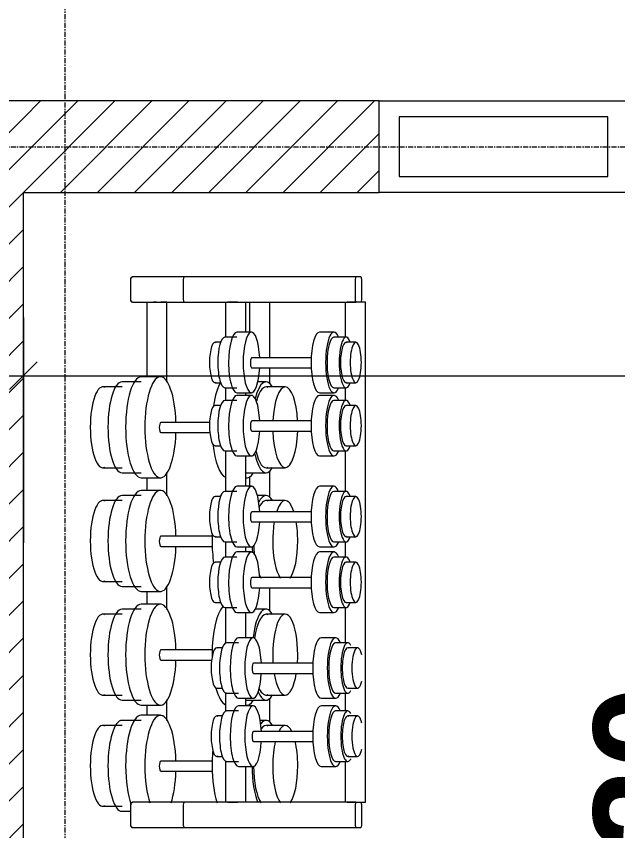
# Model space of a CAD drawing. Header units: inches. Extents: x 22 to 382261, y 22 to 371281.
# Drawn here: x 259192 to 260705, y 258958 to 261005 of the extents above; entities that cross this region are included whole.
import ezdxf

# ---------------------------------------------------------------- set-up
doc = ezdxf.new("R2010")
doc.units = ezdxf.units.IN
doc.header["$MEASUREMENT"] = 0
doc.linetypes.add('Grid Line 1_2_', pattern=[22.225, 12.7, -3.175, 3.175, -3.175])
for name, color, linetype, lineweight in [('A-ANNO-DIMS', 211, 'Continuous', 9), ('A-GLAZ-CWMG', 51, 'Continuous', 9), ('A-WALL-PATT', 111, 'Continuous', 9), ('I-WALL', 2, 'Continuous', 9), ('Q-SPCQ', 91, 'Continuous', 9), ('S-GRID', 1, 'Continuous', 9)]:
    doc.layers.add(name, color=color, linetype=linetype, lineweight=lineweight)
doc.styles.add('Arial_B_2', font='arialbd.ttf', dxfattribs={"height": 270.833333})
doc.dimstyles.new('2_2', dxfattribs={"dimscale": 304.8, "dimtxt": 267.818092, "dimasz": 0.227865, "dimexe": 1.377953, "dimexo": 0.0625, "dimgap": 0.287073, "dimtad": 1, "dimdec": 0, "dimzin": 0, "dimdsep": 46, "dimtxsty": 'Arial_B_2', "dimblk1": 'OBLIQUE', "dimblk2": 'OBLIQUE', "dimsah": 1, "dimcen": 0.09, "dimdle": 0.574147, "dimazin": 0, "dimtfac": 1, "dimtdec": 4, "dimtix": 1, "dimtmove": 0, "dimatfit": 3, "dimfxl": 0.574147, "dimfxlon": 1, "dimtvp": 1, "dimtolj": 1, "dimtzin": 0, "dimlwd": 18, "dimlwe": 18, "dimarcsym": 2})
pattern_1 = [(45, (257748.82, 248554.095), (-46.66905, 46.66905), [])]

# ---------------------------------------------------------------- blocks, each defined once
blk = doc.blocks.new('Rectangular Mullion - 50 x 150mm-443214-02-First floor Plan DIMENSION')
at = {"layer": 'A-GLAZ-CWMG', "lineweight": 18}
for p, q in [((9881.2, 12198.2), (9881.2, 12048.2)), ((10406.2, 12198.2), (9881.2, 12198.2)), ((10406.2, 12048.2), (10406.2, 12198.2)), ((9881.2, 12048.2), (10406.2, 12048.2))]:
    blk.add_line(p, q, dxfattribs=at)
blk = doc.blocks.new('Dumb_bells_2464 - dumb_bells-V15-02-First floor Plan DIMENSION')
at = {"layer": 'Q-SPCQ'}
for p, q in [((292.1, 1810.1), (292.1, 1797.7)), ((349.3, 1812.2), (298.5, 1812.2)), ((1612.9, 1821.6), (355.6, 1821.6)), ((355.6, 1821.6), (355.6, 1776)), ((1224.5, 1801.5), (1224.5, 1777.1)), ((1326.1, 1777.1), (1326.1, 1801.5)), ((1395.9, 1801.5), (1395.9, 1777.1)), ((1497.5, 1777.1), (1497.5, 1801.5)), ((1612.9, 1776), (1612.9, 1821.6)), ((1670.1, 1812.2), (1619.3, 1812.2)), ((1676.4, 1797.7), (1676.4, 1810.1)), ((292.1, 1797.7), (292.1, 1365.5)), ((298.5, 1795.6), (349.3, 1795.6)), ((355.6, 1365.5), (355.6, 1797.7)), ((456.6, 1797.3), (456.6, 1772.9)), ((558.2, 1772.9), (558.2, 1797.3)), ((615.4, 1797.3), (615.4, 1772.9)), ((717, 1772.9), (717, 1797.3)), ((844, 1797.3), (844, 1772.9)), ((945.6, 1772.9), (945.6, 1797.3)), ((1009.1, 1797.3), (1009.1, 1772.9)), ((1110.7, 1772.9), (1110.7, 1797.3)), ((1612.9, 1797.7), (1612.9, 1365.5)), ((1619.3, 1795.6), (1670.1, 1795.6)), ((1676.4, 1365.5), (1676.4, 1797.7)), ((355.6, 1770.8), (444.1, 1770.8)), ((443.9, 1772.9), (443.9, 1742.4)), ((570.9, 1742.4), (570.9, 1772.9)), ((570.9, 1770.8), (602.8, 1770.8)), ((602.7, 1772.9), (602.7, 1742.4)), ((729.7, 1742.4), (729.7, 1772.9)), ((729.7, 1770.8), (830.6, 1770.8)), ((831.3, 1772.9), (831.3, 1742.4)), ((958.3, 1742.4), (958.3, 1772.9)), ((958.3, 1770.8), (996.5, 1770.8)), ((996.4, 1772.9), (996.4, 1742.4)), ((1123.4, 1742.4), (1123.4, 1772.9)), ((1123.4, 1770.8), (1211.8, 1770.8)), ((1211.8, 1777.1), (1211.8, 1746.6)), ((1338.8, 1746.6), (1338.8, 1777.1)), ((1338.8, 1770.8), (1383.2, 1770.8)), ((1383.2, 1777.1), (1383.2, 1746.6)), ((1510.2, 1746.6), (1510.2, 1777.1)), ((1510.2, 1770.8), (1612.9, 1770.8)), ((431.2, 1742.4), (431.2, 1705.8)), ((583.6, 1705.8), (583.6, 1742.4)), ((590, 1742.4), (590, 1705.8)), ((742.4, 1705.8), (742.4, 1742.4)), ((818.6, 1742.4), (818.6, 1705.8)), ((971, 1705.8), (971, 1742.4)), ((983.7, 1742.4), (983.7, 1705.8)), ((1136.1, 1705.8), (1136.1, 1742.4)), ((1199.1, 1746.6), (1199.1, 1709.9)), ((1351.5, 1709.9), (1351.5, 1746.6)), ((1370.5, 1746.6), (1370.5, 1709.9)), ((1522.9, 1709.9), (1522.9, 1746.6)), ((495.6, 1685.4), (495.6, 1535.8)), ((521, 1535.8), (521, 1685.5)), ((654.3, 1685.4), (654.3, 1535.8)), ((679.7, 1535.8), (679.7, 1685.5)), ((882.9, 1685.4), (882.9, 1535.8)), ((908.3, 1535.8), (908.3, 1685.5)), ((1048, 1685.4), (1048, 1535.8)), ((1073.4, 1535.8), (1073.4, 1685.5)), ((1263.4, 1689.6), (1263.4, 1539.9)), ((1288.8, 1539.9), (1288.8, 1689.7)), ((1434.8, 1689.6), (1434.8, 1539.9)), ((1460.2, 1539.9), (1460.2, 1689.7)), ((568.7, 1619.9), (568.7, 1571.6)), ((771.9, 1571.6), (771.9, 1619.9)), ((854.4, 1619.9), (854.4, 1571.6)), ((1140.2, 1619.9), (1140.2, 1571.6)), ((1343.4, 1571.6), (1343.4, 1619.9)), ((1419.6, 1619.9), (1419.6, 1571.6)), ((495.6, 1581), (355.6, 1581)), ((560.8, 1581), (520.6, 1581)), ((846.5, 1581), (779.8, 1581)), ((1132.3, 1581), (1073.1, 1581)), ((1411.7, 1581), (1351.3, 1581)), ((556, 1571.6), (556, 1550.7)), ((784.6, 1523.3), (784.6, 1571.6)), ((841.7, 1571.6), (841.7, 1549.5)), ((1127.5, 1571.6), (1127.5, 1544.1)), ((1356.1, 1523.3), (1356.1, 1571.6)), ((1406.9, 1571.6), (1406.9, 1556.5)), ((1199.1, 1539), (1199.1, 1502.4)), ((1351.5, 1502.4), (1351.5, 1539)), ((1370.5, 1539), (1370.5, 1502.4)), ((1522.9, 1502.4), (1522.9, 1539)), ((355.6, 1530.2), (431.2, 1530.2)), ((431.2, 1520.6), (355.6, 1520.6)), ((431.2, 1534.9), (431.2, 1498.3)), ((583.6, 1498.3), (583.6, 1534.9)), ((590, 1520.6), (583.6, 1520.6)), ((590, 1534.9), (590, 1498.3)), ((742.4, 1498.3), (742.4, 1534.9)), ((818.6, 1520.6), (742.4, 1520.6)), ((793.7, 1530.2), (818.6, 1530.2)), ((797.3, 1520.6), (797.3, 1523.3)), ((818.6, 1534.9), (818.6, 1498.3)), ((971, 1498.3), (971, 1534.9)), ((983.7, 1520.6), (971, 1520.6)), ((983.7, 1534.9), (983.7, 1498.3)), ((1136.1, 1498.3), (1136.1, 1534.9)), ((1199.1, 1520.6), (1136.1, 1520.6)), ((1370.2, 1520.6), (1351.5, 1520.6)), ((1365.2, 1530.2), (1370.2, 1530.2)), ((1368.8, 1520.6), (1368.8, 1523.3)), ((1612.9, 1520.6), (1522.9, 1520.6)), ((355.6, 1500.8), (355.6, 1474.8)), ((443.9, 1498.3), (443.9, 1467.7)), ((570.9, 1467.7), (570.9, 1498.3)), ((602.7, 1498.3), (602.7, 1467.7)), ((729.7, 1467.7), (729.7, 1498.3)), ((831.3, 1498.3), (831.3, 1467.7)), ((958.3, 1467.7), (958.3, 1498.3)), ((996.4, 1498.3), (996.4, 1467.7)), ((1123.4, 1467.7), (1123.4, 1498.3)), ((1211.8, 1502.4), (1211.8, 1471.9)), ((1338.8, 1471.9), (1338.8, 1502.4)), ((1383.2, 1502.4), (1383.2, 1471.9)), ((1510.2, 1471.9), (1510.2, 1502.4)), ((1612.9, 1474.8), (1612.9, 1500.8)), ((355.6, 1469.8), (444.1, 1469.8)), ((456.6, 1457.8), (456.6, 1443.3)), ((558.2, 1443.3), (558.2, 1457.8)), ((570.9, 1469.8), (602.9, 1469.8)), ((615.4, 1457.8), (615.4, 1443.3)), ((717, 1443.3), (717, 1457.8)), ((729.7, 1469.8), (830.6, 1469.8)), ((844, 1457.8), (844, 1443.3)), ((945.6, 1443.3), (945.6, 1457.8)), ((958.3, 1469.8), (996.6, 1469.8)), ((1009.1, 1457.8), (1009.1, 1443.3)), ((1110.7, 1443.3), (1110.7, 1457.8)), ((1123.4, 1469.8), (1213.3, 1469.8)), ((1224.5, 1461.9), (1224.5, 1447.5)), ((1326.1, 1447.5), (1326.1, 1461.9)), ((1337.2, 1469.8), (1384.7, 1469.8)), ((1395.9, 1461.9), (1395.9, 1447.5)), ((1497.5, 1447.5), (1497.5, 1461.9)), ((1508.7, 1469.8), (1612.9, 1469.8)), ((944.2, 1436.3), (944.2, 1306.8)), ((969.6, 1306.8), (969.6, 1436.4)), ((1229.9, 1436.3), (1229.9, 1306.8)), ((1255.3, 1306.8), (1255.3, 1434.7)), ((1509.3, 1436.3), (1509.3, 1306.8)), ((1534.7, 1306.8), (1534.7, 1436.4)), ((658.4, 1429.8), (658.4, 1306.8)), ((683.8, 1306.8), (683.8, 1430.4)), ((298.5, 1363.4), (349.3, 1363.4)), ((1619.3, 1363.4), (1670.1, 1363.4)), ((292.1, 1344.7), (292.1, 1306.8)), ((355.6, 1322.2), (355.6, 1344.7)), ((1612.9, 1344.7), (1612.9, 1332.3)), ((1676.4, 1306.8), (1676.4, 1344.7)), ((556.5, 1322.2), (355.6, 1322.2)), ((355.6, 1322.2), (355.6, 1307)), ((842.2, 1322.2), (784.1, 1322.2)), ((1128, 1322.2), (1069.8, 1322.2)), ((1407.4, 1322.2), (1355.6, 1322.2)), ((355.6, 1296.1), (355.6, 1288.1)), ((543.3, 1305.9), (543.3, 1257.6)), ((797.3, 1257.6), (797.3, 1305.9)), ((829, 1305.9), (829, 1257.6)), ((1083, 1257.6), (1083, 1305.9)), ((1114.8, 1305.9), (1114.8, 1257.6)), ((1368.8, 1257.6), (1368.8, 1305.9)), ((1394.2, 1305.9), (1394.2, 1257.6)), ((292.1, 1287.8), (292.1, 1275.5)), ((355.6, 1236.7), (355.6, 1274.6)), ((355.6, 1236.7), (355.6, 1274.6)), ((355.6, 1271.4), (543.3, 1271.4)), ((797.3, 1271.4), (829, 1271.4)), ((1083, 1271.4), (1114.8, 1271.4)), ((1370.2, 1271.4), (1394.2, 1271.4)), ((1676.4, 1236.7), (1676.4, 1274.6)), ((1676.4, 1236.7), (1676.4, 1274.6)), ((292.1, 1260.9), (292.1, 1236.7)), ((292.1, 1260.9), (292.1, 1236.7)), ((556, 1257.6), (556, 1209.2)), ((784.6, 1209.2), (784.6, 1257.6)), ((841.7, 1257.6), (841.7, 1209.2)), ((1070.3, 1209.2), (1070.3, 1257.6)), ((1127.5, 1257.6), (1127.5, 1209.2)), ((1356.1, 1209.2), (1356.1, 1257.6)), ((1406.9, 1257.6), (1406.9, 1209.2)), ((1612.9, 1260.9), (1612.9, 1236.7)), ((1612.9, 1260.9), (1612.9, 1236.7)), ((298.5, 1230.3), (349.3, 1230.3)), ((298.5, 1230.3), (349.3, 1230.3)), ((1619.3, 1230.3), (1670.1, 1230.3)), ((1619.3, 1230.3), (1670.1, 1230.3)), ((1635.5, 1209.2), (1635.5, 1230.3)), ((568.7, 1209.2), (568.7, 1160.9)), ((771.9, 1160.9), (771.9, 1209.2)), ((854.4, 1209.2), (854.4, 1160.9)), ((1057.6, 1160.9), (1057.6, 1209.2)), ((1140.2, 1209.2), (1140.2, 1160.9)), ((1343.4, 1160.9), (1343.4, 1209.2)), ((1419.6, 1209.2), (1419.6, 1160.9)), ((1622.8, 1160.9), (1622.8, 1209.2))]:
    blk.add_line(p, q, dxfattribs=at)
at = {"layer": 'Q-SPCQ', "flags": 128}
for points in [[(292.1, 1365.5), (292.1, 1358.3), (292.1, 1351.3), (292.1, 1344.4), (292.1, 1337.6), (292.1, 1331), (292.1, 1324.5), (292.1, 1318.1), (292.1, 1312), (292.1, 1306), (292.1, 1300.2), (292.1, 1294.7), (292.1, 1289.3), (292.1, 1284.2), (292.1, 1279.2), (292.1, 1274.6), (292.1, 1270.1), (292.1, 1265.9), (292.1, 1262), (292.1, 1258.4), (292.1, 1255), (292.1, 1251.8), (292.1, 1249), (292.1, 1246.4), (292.1, 1244.2), (292.1, 1242.2), (292.1, 1240.5), (292.1, 1239.1), (292.1, 1238.1), (292.1, 1237.3), (292.1, 1236.8), (292.1, 1236.7)], [(292.1, 1365.5), (293, 1364.5), (295.3, 1363.7), (298.5, 1363.4)], [(349.3, 1363.4), (352.4, 1363.7), (354.7, 1364.5), (355.6, 1365.5)], [(355.6, 1236.7), (355.6, 1237), (355.6, 1237.6), (355.6, 1238.6), (355.6, 1239.8), (355.6, 1241.4), (355.6, 1243.2), (355.6, 1245.3), (355.6, 1247.7), (355.6, 1250.4), (355.6, 1253.4), (355.6, 1256.7), (355.6, 1260.2), (355.6, 1264), (355.6, 1268.1), (355.6, 1272.4), (355.6, 1277), (355.6, 1281.8), (355.6, 1286.8), (355.6, 1292.1), (355.6, 1297.5), (355.6, 1303.2), (355.6, 1309.1), (355.6, 1315.1), (355.6, 1321.4), (355.6, 1327.8), (355.6, 1334.4), (355.6, 1341.1), (355.6, 1347.9), (355.6, 1354.9), (355.6, 1362), (355.6, 1365.5)], [(1612.9, 1365.5), (1612.9, 1358.3), (1612.9, 1351.3), (1612.9, 1344.4), (1612.9, 1337.6), (1612.9, 1331), (1612.9, 1324.5), (1612.9, 1318.1), (1612.9, 1312), (1612.9, 1306), (1612.9, 1300.2), (1612.9, 1294.7), (1612.9, 1289.3), (1612.9, 1284.2), (1612.9, 1279.2), (1612.9, 1274.6), (1612.9, 1270.1), (1612.9, 1265.9), (1612.9, 1262), (1612.9, 1258.4), (1612.9, 1255), (1612.9, 1251.8), (1612.9, 1249), (1612.9, 1246.4), (1612.9, 1244.2), (1612.9, 1242.2), (1612.9, 1240.5), (1612.9, 1239.1), (1612.9, 1238.1), (1612.9, 1237.3), (1612.9, 1236.8), (1612.9, 1236.7)], [(1612.9, 1365.5), (1613.8, 1364.5), (1616.1, 1363.7), (1619.3, 1363.4)], [(1670.1, 1363.4), (1673.2, 1363.7), (1675.5, 1364.5), (1676.4, 1365.5)], [(1676.4, 1236.7), (1676.4, 1237), (1676.4, 1237.6), (1676.4, 1238.6), (1676.4, 1239.8), (1676.4, 1241.4), (1676.4, 1243.2), (1676.4, 1245.3), (1676.4, 1247.7), (1676.4, 1250.4), (1676.4, 1253.4), (1676.4, 1256.7), (1676.4, 1260.2), (1676.4, 1264), (1676.4, 1268.1), (1676.4, 1272.4), (1676.4, 1277), (1676.4, 1281.8), (1676.4, 1286.8), (1676.4, 1292.1), (1676.4, 1297.5), (1676.4, 1303.2), (1676.4, 1309.1), (1676.4, 1315.1), (1676.4, 1321.4), (1676.4, 1327.8), (1676.4, 1334.4), (1676.4, 1341.1), (1676.4, 1347.9), (1676.4, 1354.9), (1676.4, 1362), (1676.4, 1365.5)], [(292.1, 1344.7), (292.1, 1338.1), (292.1, 1331.5), (292.1, 1325), (292.1, 1318.7), (292.1, 1312.6), (292.1, 1306.7), (292.1, 1300.9), (292.1, 1295.4), (292.1, 1290.1), (292.1, 1284.9), (292.1, 1280), (292.1, 1275.4)], [(355.6, 1288.3), (355.6, 1293), (355.6, 1298.4), (355.6, 1304.1), (355.6, 1309.9), (355.6, 1315.9), (355.6, 1322.2), (355.6, 1328.5), (355.6, 1335.1), (355.6, 1341.8), (355.6, 1344.7)], [(1612.9, 1344.7), (1612.9, 1338.1), (1612.9, 1333.6)], [(1676.4, 1288.3), (1676.4, 1293), (1676.4, 1298.4), (1676.4, 1304.1), (1676.4, 1309.9), (1676.4, 1315.9), (1676.4, 1322.2), (1676.4, 1328.5), (1676.4, 1335.1), (1676.4, 1341.8), (1676.4, 1344.7)], [(292.1, 1236.7), (293, 1233.5), (295.3, 1231.2), (298.5, 1230.3)], [(349.3, 1230.3), (352.4, 1231.2), (354.7, 1233.5), (355.6, 1236.7)], [(1612.9, 1236.7), (1613.8, 1233.5), (1616.1, 1231.2), (1619.3, 1230.3)], [(1670.1, 1230.3), (1673.2, 1231.2), (1675.5, 1233.5), (1676.4, 1236.7)]]:
    blk.add_lwpolyline(points, dxfattribs=at)
at = {"layer": 'Q-SPCQ'}
for centre, major_axis, ratio, start_param, end_param in [((298.5, 1810.1), (6.35, 0), 0.325568, 1.570796, 3.141593), ((349.3, 1810.1), (6.35, 0), 0.325568, 0, 1.570796), ((507.4, 1797.3), (-50.8, 0), 0.275637, 4.712389, 7.853982), ((507.4, 1797.3), (-50.8, 0), 0.275637, 1.570796, 4.712389), ((666.2, 1797.3), (-50.8, 0), 0.275637, 4.712389, 7.853982), ((666.2, 1797.3), (-50.8, 0), 0.275637, 1.570796, 4.712389), ((894.8, 1797.3), (-50.8, 0), 0.275637, 4.712389, 7.853982), ((894.8, 1797.3), (-50.8, 0), 0.275637, 1.570796, 4.712389), ((1059.9, 1797.3), (-50.8, 0), 0.275637, 4.712389, 7.853982), ((1059.9, 1797.3), (50.8, 0), 0.275637, 4.712389, 7.853982), ((1275.3, 1801.5), (-50.8, 0), 0.275637, 5.415474, 7.853982), ((1275.3, 1801.5), (50.8, 0), 0.275637, 4.712389, 7.150897), ((1446.7, 1801.5), (-50.8, 0), 0.275637, 5.415474, 7.853982), ((1446.7, 1801.5), (50.8, 0), 0.275637, 4.712389, 7.150897), ((1619.3, 1810.1), (6.35, 0), 0.325568, 1.570796, 3.141593), ((1670.1, 1810.1), (6.35, 0), 0.325568, 0, 1.570796), ((298.5, 1797.7), (6.35, 0), 0.325568, 3.141593, 4.712389), ((349.3, 1797.7), (-6.35, 0), 0.325568, 1.570796, 3.141593), ((507.4, 1772.9), (63.5, 0), 0.275637, 2.488141, 4.712389), ((507.4, 1772.9), (63.5, 0), 0.275637, 4.712389, 6.936637), ((666.2, 1772.9), (63.5, 0), 0.275637, 2.488141, 4.712389), ((666.2, 1772.9), (63.5, 0), 0.275637, 4.712389, 6.936637), ((894.8, 1772.9), (63.5, 0), 0.275637, 2.488141, 4.712389), ((894.8, 1772.9), (63.5, 0), 0.275637, 4.712389, 6.936637), ((1059.9, 1772.9), (63.5, 0), 0.275637, 2.488141, 4.712389), ((1059.9, 1772.9), (63.5, 0), 0.275637, 4.712389, 6.936637), ((1275.3, 1777.1), (63.5, 0), 0.275637, 2.673091, 4.712389), ((1275.3, 1777.1), (63.5, 0), 0.275637, 4.712389, 6.751687), ((1446.7, 1777.1), (63.5, 0), 0.275637, 2.673091, 4.712389), ((1446.7, 1777.1), (63.5, 0), 0.275637, 4.712389, 6.675884), ((1446.7, 1777.1), (63.5, 0), 0.275637, 0.399411, 0.468501), ((1619.3, 1797.7), (6.35, 0), 0.325568, 3.141593, 4.712389), ((1670.1, 1797.7), (6.35, 0), 0.325568, 4.712389, 6.283185), ((507.4, 1772.9), (-50.8, 0), 0.275637, 6.058786, 7.853982), ((507.4, 1772.9), (50.8, 0), 0.275637, 4.712389, 6.507585), ((666.2, 1772.9), (-50.8, 0), 0.275637, 6.058786, 7.853982), ((666.2, 1772.9), (50.8, 0), 0.275637, 4.712389, 6.507585), ((894.8, 1772.9), (-50.8, 0), 0.275637, 6.058786, 7.853982), ((894.8, 1772.9), (50.8, 0), 0.275637, 4.712389, 6.507585), ((1059.9, 1772.9), (-50.8, 0), 0.275637, 6.058786, 7.853982), ((1059.9, 1772.9), (50.8, 0), 0.275637, 4.712389, 6.507585), ((1275.3, 1777.1), (-50.8, 0), 0.275637, 6.058786, 7.853982), ((1275.3, 1777.1), (50.8, 0), 0.275637, 4.712389, 6.507585), ((1446.7, 1777.1), (-50.8, 0), 0.275637, 6.058786, 7.853982), ((1446.7, 1777.1), (50.8, 0), 0.275637, 4.712389, 6.507585), ((507.4, 1742.4), (76.2, 0), 0.275637, 2.584863, 4.712389), ((507.4, 1742.4), (63.5, 0), 0.275637, 3.141593, 4.712389), ((507.4, 1742.4), (76.2, 0), 0.275637, 4.712389, 6.839915), ((507.4, 1742.4), (-63.5, 0), 0.275637, 1.570796, 3.141593), ((666.2, 1742.4), (76.2, 0), 0.275637, 2.584863, 4.712389), ((666.2, 1742.4), (63.5, 0), 0.275637, 3.141593, 4.712389), ((666.2, 1742.4), (76.2, 0), 0.275637, 4.712389, 6.839915), ((666.2, 1742.4), (-63.5, 0), 0.275637, 1.570796, 3.141593), ((894.8, 1742.4), (76.2, 0), 0.275637, 2.600664, 4.712389), ((894.8, 1742.4), (63.5, 0), 0.275637, 3.141593, 4.712389), ((894.8, 1742.4), (76.2, 0), 0.275637, 4.712389, 6.839915), ((894.8, 1742.4), (-63.5, 0), 0.275637, 1.570796, 3.141593), ((1059.9, 1742.4), (76.2, 0), 0.275637, 2.584863, 4.712389), ((1059.9, 1742.4), (63.5, 0), 0.275637, 3.141593, 4.712389), ((1059.9, 1742.4), (76.2, 0), 0.275637, 4.712389, 6.839915), ((1059.9, 1742.4), (-63.5, 0), 0.275637, 1.570796, 3.141593), ((1275.3, 1746.6), (76.2, 0), 0.275637, 2.584863, 4.712389), ((1275.3, 1746.6), (63.5, 0), 0.275637, 3.141593, 4.712389), ((1275.3, 1746.6), (76.2, 0), 0.275637, 4.712389, 6.839915), ((1275.3, 1746.6), (63.5, 0), 0.275637, 4.712389, 6.283185), ((1446.7, 1746.6), (76.2, 0), 0.275637, 2.584863, 4.712389), ((1446.7, 1746.6), (63.5, 0), 0.275637, 3.141593, 4.712389), ((1446.7, 1746.6), (76.2, 0), 0.275637, 4.712389, 6.839915), ((1446.7, 1746.6), (63.5, 0), 0.275637, 4.712389, 6.283185), ((507.4, 1705.8), (76.2, 0), 0.275637, 3.141593, 4.712389), ((507.4, 1705.8), (76.2, 0), 0.275637, 4.712389, 6.283185), ((666.2, 1705.8), (76.2, 0), 0.275637, 3.141593, 4.712389), ((666.2, 1705.8), (76.2, 0), 0.275637, 4.712389, 6.283185), ((894.8, 1705.8), (76.2, 0), 0.275637, 3.141593, 4.712389), ((894.8, 1705.8), (76.2, 0), 0.275637, 4.712389, 6.283185), ((1059.9, 1705.8), (76.2, 0), 0.275637, 3.141593, 4.712389), ((1059.9, 1705.8), (76.2, 0), 0.275637, 4.712389, 6.283185), ((1275.3, 1709.9), (76.2, 0), 0.275637, 3.141593, 4.712389), ((1275.3, 1709.9), (76.2, 0), 0.275637, 4.712389, 6.283185), ((1446.7, 1709.9), (76.2, 0), 0.275637, 3.141593, 4.712389), ((1446.7, 1709.9), (76.2, 0), 0.275637, 4.712389, 6.283185), ((670.3, 1619.9), (101.6, 0), 0.309017, 1.731026, 4.55216), ((670.3, 1619.9), (101.6, 0), 0.309017, 4.80731, 7.759061), ((956, 1619.9), (101.6, 0), 0.309017, 2.388872, 3.894314), ((956, 1619.9), (101.6, 0), 0.309017, 1.570796, 2.067808), ((956, 1619.9), (101.6, 0), 0.309017, 0.40758, 1.570796), ((1241.8, 1619.9), (101.6, 0), 0.309017, 1.570796, 4.712389), ((1241.8, 1619.9), (101.6, 0), 0.309017, 1.353583, 1.570796), ((1241.8, 1619.9), (101.6, 0), 0.309017, 5.201663, 7.364708), ((1521.2, 1619.9), (101.6, 0), 0.309017, 1.570796, 2.218888), ((1521.2, 1619.9), (101.6, 0), 0.309017, 0.405938, 1.570796), ((1521.2, 1619.9), (101.6, 0), 0.309017, 2.617994, 3.665191), ((956, 1619.9), (101.6, 0), 0.309017, 4.712389, 5.875605), ((1521.2, 1619.9), (101.6, 0), 0.309017, 4.712389, 5.878636), ((670.3, 1571.6), (114.3, 0), 0.309017, 2.660064, 4.03393), ((670.3, 1571.6), (101.6, 0), 0.309017, 2.96706, 4.014257), ((670.3, 1571.6), (101.6, 0), 0.309017, 5.329131, 6.457718), ((670.3, 1571.6), (114.3, 0), 0.309017, 5.340708, 6.764714), ((956, 1571.6), (114.3, 0), 0.309017, 2.660064, 3.694763), ((956, 1571.6), (101.6, 0), 0.309017, 2.96706, 3.718972), ((956, 1619.9), (101.6, 0), 0.309017, 4.215378, 4.712389), ((1241.8, 1571.6), (114.3, 0), 0.309017, 2.660064, 4.326198), ((1241.8, 1571.6), (101.6, 0), 0.309017, 2.96706, 4.305069), ((1241.8, 1619.9), (101.6, 0), 0.309017, 4.712389, 4.929602), ((1241.8, 1571.6), (101.6, 0), 0.309017, 5.700342, 6.457718), ((1241.8, 1571.6), (114.3, 0), 0.309017, 5.672823, 6.764714), ((1521.2, 1571.6), (114.3, 0), 0.309017, 2.660064, 3.533549), ((1521.2, 1571.6), (101.6, 0), 0.309017, 2.96706, 3.556456), ((1521.2, 1619.9), (101.6, 0), 0.309017, 4.064297, 4.712389), ((956, 1571.6), (101.6, 0), 0.309017, 5.716271, 5.875605), ((1275.3, 1539), (76.2, 0), 0.275637, 1.730556, 4.712389), ((1275.3, 1539), (-76.2, 0), 0.275637, 1.570796, 4.530091), ((1446.7, 1539), (76.2, 0), 0.275637, 1.730556, 4.712389), ((1446.7, 1539), (-76.2, 0), 0.275637, 1.570796, 4.530091), ((1521.2, 1571.6), (101.6, 0), 0.309017, 4.72104, 5.867845), ((507.4, 1534.9), (76.2, 0), 0.275637, 1.730556, 4.712389), ((508.3, 1535.8), (-12.7, 0), 0.275637, 0, 3.141593), ((507.4, 1534.9), (-76.2, 0), 0.275637, 1.570796, 4.53203), ((666.2, 1534.9), (76.2, 0), 0.275637, 1.730556, 4.712389), ((667, 1535.8), (-12.7, 0), 0.275637, 0, 3.141593), ((666.2, 1534.9), (-76.2, 0), 0.275637, 1.570796, 4.53203), ((670.3, 1523.3), (127, 0), 0.309017, 6.20328, 6.71027), ((894.8, 1534.9), (76.2, 0), 0.275637, 1.730556, 4.712389), ((895.6, 1535.8), (-12.7, 0), 0.275637, 0, 3.141593), ((894.8, 1534.9), (-76.2, 0), 0.275637, 1.570796, 4.53203), ((956, 1571.6), (101.6, 0), 0.309017, 4.819917, 5.041764), ((956, 1571.6), (114.3, 0), 0.309017, 4.832298, 4.976709), ((1059.9, 1534.9), (76.2, 0), 0.275637, 1.730556, 4.712389), ((1060.7, 1535.8), (12.7, 0), 0.275637, 3.141593, 6.283185), ((1059.9, 1534.9), (-76.2, 0), 0.275637, 1.570796, 4.53203), ((1276.1, 1539.9), (12.7, 0), 0.275637, 3.141593, 6.283185), ((1241.8, 1523.3), (127, 0), 0.309017, 6.213211, 6.71027), ((1447.5, 1539.9), (12.7, 0), 0.275637, 3.141593, 6.283185), ((1521.2, 1571.6), (114.3, 0), 0.309017, 4.726132, 5.645678), ((670.3, 1523.3), (-114.3, 0), 0.309017, 3.053127, 3.141593), ((1241.8, 1523.3), (-114.3, 0), 0.309017, 3.063844, 3.141593), ((507.4, 1498.3), (-76.2, 0), 0.275637, 0, 1.570796), ((507.4, 1498.3), (-76.2, 0), 0.275637, 1.570796, 3.141593), ((666.2, 1498.3), (-76.2, 0), 0.275637, 0, 1.570796), ((666.2, 1498.3), (-76.2, 0), 0.275637, 1.570796, 3.141593), ((894.8, 1498.3), (-76.2, 0), 0.275637, 0, 1.570796), ((894.8, 1498.3), (-76.2, 0), 0.275637, 1.570796, 3.141593), ((1059.9, 1498.3), (-76.2, 0), 0.275637, 0, 1.570796), ((1059.9, 1498.3), (-76.2, 0), 0.275637, 1.570796, 3.141593), ((1275.3, 1502.4), (-76.2, 0), 0.275637, 0, 1.570796), ((1275.3, 1502.4), (-76.2, 0), 0.275637, 1.570796, 3.141593), ((1446.7, 1502.4), (-76.2, 0), 0.275637, 0, 1.570796), ((1446.7, 1502.4), (-76.2, 0), 0.275637, 1.570796, 3.141593), ((507.4, 1467.7), (-63.5, 0), 0.275637, 0, 1.570796), ((507.4, 1467.7), (-63.5, 0), 0.275637, 1.570796, 3.141593), ((670.3, 1475), (127, 0), 0.309017, 3.603658, 4.27714), ((666.2, 1467.7), (-63.5, 0), 0.275637, 0, 1.570796), ((666.2, 1467.7), (-63.5, 0), 0.275637, 1.570796, 3.141593), ((670.3, 1475), (127, 0), 0.309017, 5.047567, 6.158715), ((894.8, 1467.7), (-63.5, 0), 0.275637, 0, 1.570796), ((956, 1475), (127, 0), 0.309017, 3.58485, 3.630261), ((894.8, 1467.7), (-63.5, 0), 0.275637, 1.570796, 3.141593), ((1059.9, 1467.7), (-63.5, 0), 0.275637, 0, 1.570796), ((1059.9, 1467.7), (-63.5, 0), 0.275637, 1.570796, 3.141593), ((1241.8, 1475), (127, 0), 0.309017, 3.455752, 4.712389), ((1275.3, 1471.9), (-63.5, 0), 0.275637, 0, 1.570796), ((1275.3, 1471.9), (-63.5, 0), 0.275637, 1.570796, 3.141593), ((1241.8, 1475), (127, 0), 0.309017, 5.434231, 6.148803), ((1446.7, 1471.9), (-63.5, 0), 0.275637, 0, 1.570796), ((1446.7, 1471.9), (-63.5, 0), 0.275637, 1.570796, 3.141593), ((507.4, 1443.3), (-50.8, 0), 0.275637, 6.058786, 7.853982), ((507.4, 1443.3), (50.8, 0), 0.275637, 4.712389, 6.507585), ((666.2, 1443.3), (-50.8, 0), 0.275637, 6.058786, 7.853982), ((666.2, 1443.3), (50.8, 0), 0.275637, 4.712389, 6.507585), ((894.8, 1443.3), (-50.8, 0), 0.275637, 6.058786, 7.853982), ((894.8, 1443.3), (50.8, 0), 0.275637, 4.712389, 6.507585), ((956, 1475), (127, 0), 0.309017, 4.568266, 4.712389), ((956, 1475), (127, 0), 0.309017, 4.712389, 5.162724), ((1059.9, 1443.3), (-50.8, 0), 0.275637, 6.058786, 7.853982), ((1059.9, 1443.3), (50.8, 0), 0.275637, 4.712389, 6.507585), ((1275.3, 1447.5), (-50.8, 0), 0.275637, 6.058786, 7.853982), ((1241.8, 1475), (127, 0), 0.309017, 4.712389, 4.761541), ((1275.3, 1447.5), (50.8, 0), 0.275637, 4.712389, 6.507585), ((1446.7, 1447.5), (-50.8, 0), 0.275637, 6.058786, 7.853982), ((1446.7, 1447.5), (50.8, 0), 0.275637, 4.712389, 6.507585), ((1521.2, 1475), (127, 0), 0.309017, 4.39823, 4.712389), ((1521.2, 1475), (127, 0), 0.309017, 4.712389, 5.531712), ((670.3, 1305.9), (127, 0), 0.309017, 1.665762, 4.712389), ((670.3, 1305.9), (-127, 0), 0.309017, 1.570796, 4.604026), ((956, 1305.9), (127, 0), 0.309017, 1.665762, 4.712389), ((956, 1305.9), (-127, 0), 0.309017, 1.570796, 4.604026), ((1241.8, 1305.9), (127, 0), 0.309017, 1.665762, 4.712389), ((1241.8, 1305.9), (-127, 0), 0.309017, 1.570796, 4.604026), ((1521.2, 1305.9), (127, 0), 0.309017, 1.665762, 4.712389), ((1521.2, 1305.9), (127, 0), 0.309017, 0.746321, 1.462434), ((671.1, 1306.8), (12.7, 0), 0.309017, 3.141593, 6.283185), ((956.9, 1306.8), (12.7, 0), 0.309017, 3.141593, 6.283185), ((1242.6, 1306.8), (12.7, 0), 0.309017, 3.141593, 6.283185), ((1522, 1306.8), (12.7, 0), 0.309017, 3.141593, 6.283185), ((1521.2, 1305.9), (-127, 0), 0.309017, 1.570796, 2.394719), ((670.3, 1257.6), (-127, 0), 0.309017, 0, 1.570796), ((670.3, 1257.6), (-127, 0), 0.309017, 1.570796, 3.141593), ((956, 1257.6), (-127, 0), 0.309017, 0, 1.570796), ((956, 1257.6), (-127, 0), 0.309017, 1.570796, 3.141593), ((1241.8, 1257.6), (-127, 0), 0.309017, 0, 1.570796), ((1241.8, 1257.6), (-127, 0), 0.309017, 1.570796, 3.141593), ((1521.2, 1257.6), (-127, 0), 0.309017, 0, 1.570796), ((298.5, 1237.7), (6.35, 0), 0.99969, 3.665191, 4.18879), ((349.3, 1237.7), (6.35, 0), 0.99969, 5.235988, 5.759587), ((1521.2, 1257.6), (127, 0), 0.309017, 4.712389, 5.579468), ((1670.1, 1237.7), (6.35, 0), 0.99969, 5.235988, 5.759587), ((670.3, 1209.2), (-114.3, 0), 0.309017, 0, 1.570796), ((670.3, 1209.2), (-114.3, 0), 0.309017, 1.570796, 3.141593), ((956, 1209.2), (-114.3, 0), 0.309017, 0, 1.570796), ((956, 1209.2), (-114.3, 0), 0.309017, 1.570796, 3.141593), ((1241.8, 1209.2), (-114.3, 0), 0.309017, 0, 1.570796), ((1241.8, 1209.2), (-114.3, 0), 0.309017, 1.570796, 3.141593), ((1521.2, 1209.2), (-114.3, 0), 0.309017, 0, 1.570796), ((1521.2, 1209.2), (-114.3, 0), 0.309017, 1.570796, 3.141593), ((670.3, 1160.9), (-101.6, 0), 0.309017, 6.108652, 7.853982), ((670.3, 1160.9), (101.6, 0), 0.309017, 4.712389, 6.457718), ((956, 1160.9), (-101.6, 0), 0.309017, 6.108652, 7.853982), ((956, 1160.9), (101.6, 0), 0.309017, 4.712389, 6.457718), ((1241.8, 1160.9), (-101.6, 0), 0.309017, 6.108652, 7.853982), ((1241.8, 1160.9), (101.6, 0), 0.309017, 4.712389, 6.457718), ((1521.2, 1160.9), (-101.6, 0), 0.309017, 6.108652, 7.853982), ((1521.2, 1160.9), (101.6, 0), 0.309017, 4.712389, 6.457718)]:
    blk.add_ellipse(centre, major_axis=major_axis, ratio=ratio, start_param=start_param, end_param=end_param, dxfattribs=at)
for points in [[(292.3, 1276.2), (292.2, 1275.7), (292.1, 1275.3), (292.1, 1274.8)], [(1613.1, 1276.2), (1613, 1275.7), (1612.9, 1275.3), (1612.9, 1274.8)]]:
    blk.add_open_spline(points, degree=3, dxfattribs=at)
for points in [[(292.1, 1236.7), (292.1, 1235.9), (292.3, 1234.5), (293.3, 1232.8), (294.5, 1231.7), (296.1, 1230.6), (297.5, 1230.3), (298.5, 1230.3)], [(349.3, 1230.3), (350, 1230.3), (351.4, 1230.6), (353.1, 1231.5), (354.3, 1232.7), (355.3, 1234.3), (355.6, 1235.7), (355.6, 1236.7)], [(1612.9, 1236.7), (1612.9, 1235.9), (1613.1, 1234.5), (1614.1, 1232.8), (1615.3, 1231.7), (1616.9, 1230.6), (1618.3, 1230.3), (1619.3, 1230.3)], [(1670.1, 1230.3), (1670.8, 1230.3), (1672.2, 1230.6), (1673.9, 1231.5), (1675.1, 1232.7), (1676.1, 1234.3), (1676.4, 1235.7), (1676.4, 1236.7)]]:
    blk.add_open_spline(points, degree=3, knots=[-1, -1, -1, -1, -0.785714, -0.571429, -0.428571, -0.285714, 0, 0, 0, 0], dxfattribs=at)
blk = doc.blocks.new('_Oblique')
at = {"color": 0, "linetype": 'ByBlock', "lineweight": -2}
blk.add_line((-0.5, -0.5), (0.5, 0.5), dxfattribs=at)
blk = doc.blocks.new('*D4309')
at = {"layer": 'A-ANNO-DIMS', "color": 0, "lineweight": 18, "transparency": 16777216}
for p, q in [((260105, 261061.8), (260105, 261627.7)), ((258980, 261353.7), (258980, 260787.7)), ((258805, 261207.7), (260280, 261207.7))]:
    blk.add_line(p, q, dxfattribs=at)
at = {"layer": 'Defpoints', "color": 0, "transparency": 16777216}
for p in [(258980, 261372.7), (260105, 261207.7), (260105, 261042.7)]:
    blk.add_point(p, dxfattribs=at)
at = {"layer": 'A-ANNO-DIMS', "color": 0, "lineweight": 18, "transparency": 16777216, "xscale": 69.45312499999999, "yscale": 69.45312499999999, "zscale": 69.45312499999999, "rotation": 180}
blk.add_blockref('_Oblique', (258980, 261207.7), dxfattribs=at)
at = {"layer": 'A-ANNO-DIMS', "color": 0, "lineweight": 18, "transparency": 16777216, "xscale": 69.45312499999999, "yscale": 69.45312499999999, "zscale": 69.45312499999999}
blk.add_blockref('_Oblique', (260105, 261207.7), dxfattribs=at)
at = {"layer": 'A-ANNO-DIMS', "color": 0, "lineweight": 18, "transparency": 16777216, "insert": (259542.5, 261433.5), "char_height": 270.83, "width": 923.481, "attachment_point": 5, "style": 'Arial_B_2'}
blk.add_mtext('\\A1;1125', dxfattribs=at)
blk = doc.blocks.new('*D4314')
at = {"layer": 'A-ANNO-DIMS', "color": 0, "lineweight": 18, "transparency": 16777216}
for p, q in [((261007.7, 257067.3), (261007.7, 260737.3)), ((260861.8, 260562.3), (261427.7, 260562.3)), ((261153.7, 257242.3), (260587.7, 257242.3))]:
    blk.add_line(p, q, dxfattribs=at)
at = {"layer": 'Defpoints', "color": 0, "transparency": 16777216}
for p in [(260842.7, 260562.3), (261007.7, 260562.3), (261172.7, 257242.3)]:
    blk.add_point(p, dxfattribs=at)
at = {"layer": 'A-ANNO-DIMS', "color": 0, "lineweight": 18, "transparency": 16777216, "xscale": 69.45312499999999, "yscale": 69.45312499999999, "zscale": 69.45312499999999}
for p, rotation in [((261007.7, 260562.3), 90), ((261007.7, 257242.3), 270)]:
    blk.add_blockref('_Oblique', p, dxfattribs=dict(at, rotation=rotation))
at = {"layer": 'A-ANNO-DIMS', "color": 0, "lineweight": 18, "transparency": 16777216, "insert": (260781.9, 258902.3), "char_height": 270.83, "width": 923.481, "attachment_point": 5, "rotation": 90, "style": 'Arial_B_2'}
blk.add_mtext('\\A1;3320', dxfattribs=at)
blk = doc.blocks.new('*D4315')
at = {"layer": 'A-ANNO-DIMS', "color": 0, "lineweight": 18, "transparency": 16777216}
for p, q in [((259210, 260247.6), (259210, 259681.7)), ((269540.8, 260247.6), (269540.8, 259681.7)), ((259035, 260101.7), (269715.8, 260101.7))]:
    blk.add_line(p, q, dxfattribs=at)
at = {"layer": 'Defpoints', "color": 0, "transparency": 16777216}
for p in [(259210, 260266.7), (269540.8, 260266.7), (269540.8, 260101.7)]:
    blk.add_point(p, dxfattribs=at)
at = {"layer": 'A-ANNO-DIMS', "color": 0, "lineweight": 18, "transparency": 16777216, "xscale": 69.45312499999999, "yscale": 69.45312499999999, "zscale": 69.45312499999999, "rotation": 180}
blk.add_blockref('_Oblique', (259210, 260101.7), dxfattribs=at)
at = {"layer": 'A-ANNO-DIMS', "color": 0, "lineweight": 18, "transparency": 16777216, "xscale": 69.45312499999999, "yscale": 69.45312499999999, "zscale": 69.45312499999999}
blk.add_blockref('_Oblique', (269540.8, 260101.7), dxfattribs=at)
at = {"layer": 'A-ANNO-DIMS', "color": 0, "lineweight": 18, "transparency": 16777216, "insert": (264375.4, 260327.5), "char_height": 270.83, "width": 1154.351, "attachment_point": 5, "style": 'Arial_B_2'}
blk.add_mtext('\\A1;10331', dxfattribs=at)

msp = doc.modelspace()

# ---------------------------------------------------------------- hatches: boundary and pattern name
at = {"layer": 'A-WALL-PATT'}
h = msp.add_hatch(dxfattribs=at)
h.set_pattern_fill('FP_1', color=256, style=0, pattern_type=2)
h.set_pattern_definition(pattern_1)
h.paths.add_polyline_path([(259205, 257237.3), (259210, 257237.3), (259210, 260792.3), (258980, 260792.3), (258980, 257237.3), (259090, 257237.3)])
h = msp.add_hatch(dxfattribs=at)
h.set_pattern_fill('FP_1', color=256, style=0, pattern_type=2)
h.set_pattern_definition(pattern_1)
h.paths.add_polyline_path([(268290.9, 260562.3), (269540.8, 260562.3), (269540.4, 260792.3), (268205, 260792.3), (268205, 260562.3)])
h.paths.add_polyline_path([(259274.1, 260562.3), (260105, 260562.3), (260105, 260792.3), (259210, 260792.3), (259210, 260562.3)])
h.paths.add_polyline_path([(263105, 260562.3), (265205, 260562.3), (265205, 260792.3), (263105, 260792.3)])

# ---------------------------------------------------------------- linework, layer by layer
at = {"layer": 'I-WALL', "lineweight": 18}
for p, q in [((260105, 260792.3), (258980, 260792.3)), ((260105, 260562.3), (260105, 260792.3)), ((259210, 257237.3), (259210, 260562.3)), ((259210, 260562.3), (260105, 260562.3))]:
    msp.add_line(p, q, dxfattribs=at)
at = {"layer": 'I-WALL'}
for p, q in [((260105, 260792.3), (263105, 260792.3)), ((263105, 260562.3), (260105, 260562.3))]:
    msp.add_line(p, q, dxfattribs=at)
at = {"layer": 'S-GRID', "linetype": 'Grid Line 1_2_'}
for p, q in [((259315, 239150.8), (259315, 261469.4)), ((244665, 260677.3), (283628, 260677.3))]:
    msp.add_line(p, q, dxfattribs=at)

# ---------------------------------------------------------------- block references
at = {"layer": 'A-GLAZ-CWMG'}
msp.add_blockref('Rectangular Mullion - 50 x 150mm-443214-02-First floor Plan DIMENSION', (250273.8, 248554.1), dxfattribs=at)
at = {"layer": 'Q-SPCQ', "rotation": 269.9999999999997}
msp.add_blockref('Dumb_bells_2464 - dumb_bells-V15-02-First floor Plan DIMENSION', (258248.8, 260642.3), dxfattribs=at)

# ---------------------------------------------------------------- dimensions: what is measured, and where the dimension line sits
at = {"layer": 'A-ANNO-DIMS', "lineweight": 18}
for base, p1, p2, override, picture, middle in [((260105, 261207.7), (258980, 261372.7), (260105, 261042.7), {"dimpost": '<>', "dimfxl": 1172.401382}, '*D4309', (259542.5, 261433.5)), ((269540.8, 260101.7), (259210, 260266.7), (269540.8, 260266.7), {"dimpost": '<>', "dimfxl": 10330.8}, '*D4315', (264375.4, 260327.5))]:
    dim = msp.add_linear_dim(base=base, p1=p1, p2=p2, dimstyle='2_2', override=override, dxfattribs=at)
    dim.commit()
    dim.dimension.update_dxf_attribs({"geometry": picture, "text_midpoint": middle})
dim = msp.add_linear_dim(base=(261007.7, 260562.3), p1=(261172.7, 257242.3), p2=(260842.7, 260562.3), angle=90, dimstyle='2_2', override={"dimpost": '<>', "dimfxl": 3336.360292}, dxfattribs=at)
dim.commit()
dim.dimension.update_dxf_attribs({"geometry": '*D4314', "text_midpoint": (260781.9, 258902.3)})

doc.saveas('drawing.dxf')
